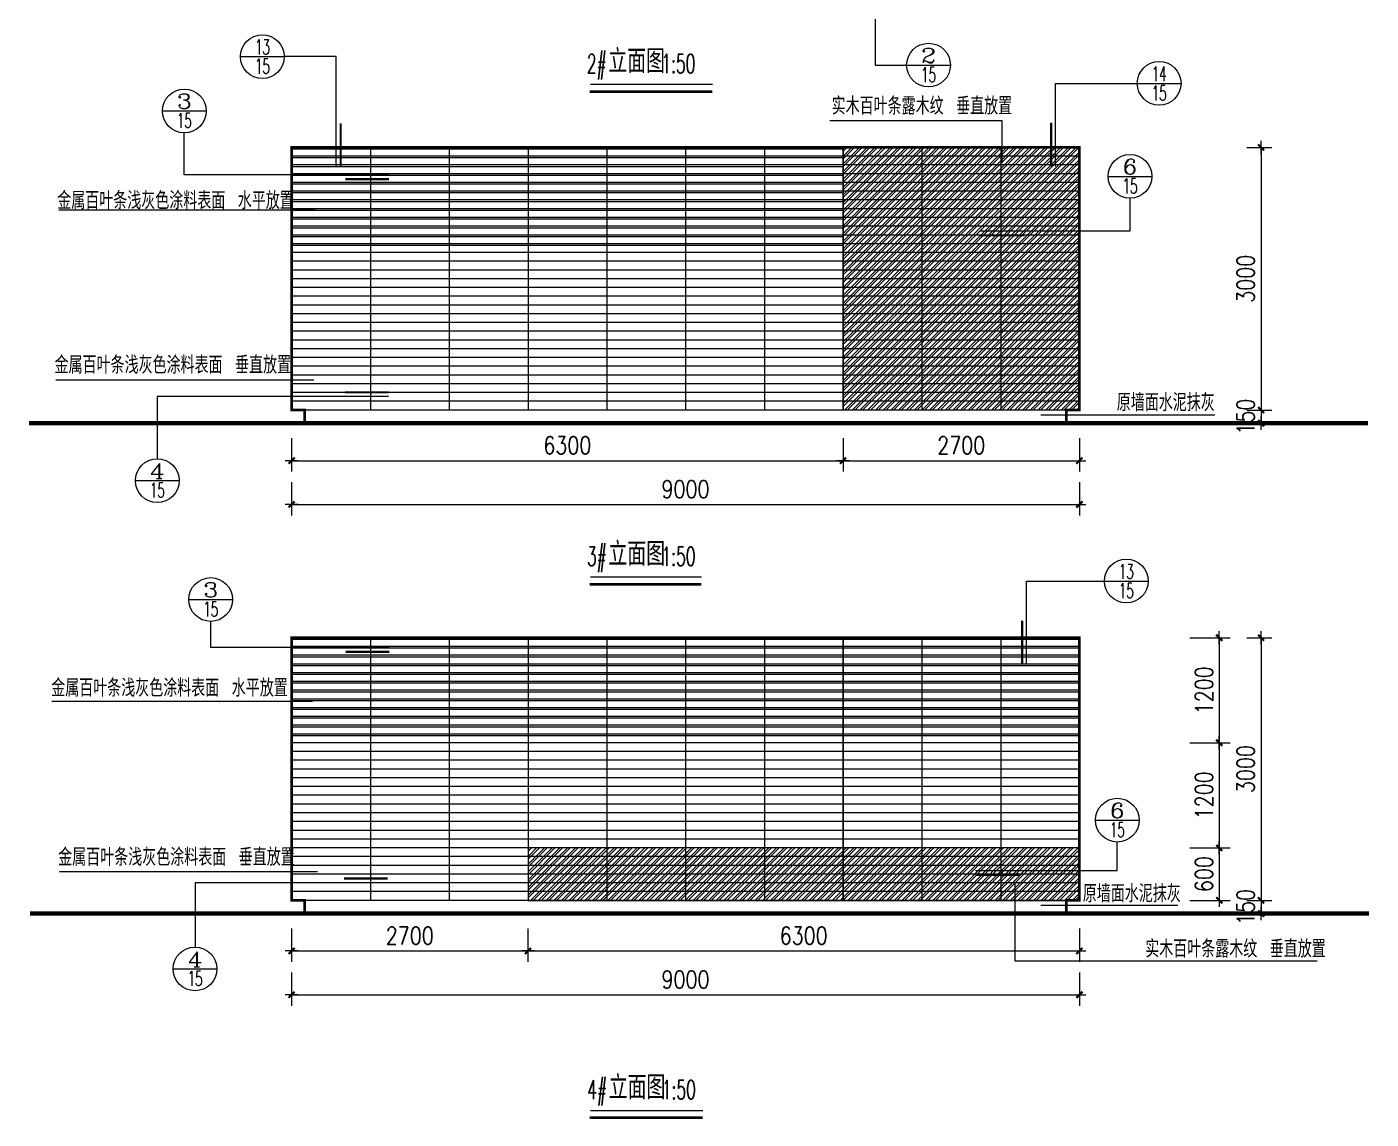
# Model space of a CAD drawing. Extents: x -22561 to 16045, y 153014 to 175987.
# Drawn here: x -22561 to -7204, y 153014 to 165492 of the extents above; entities that cross this region are included whole.
import ezdxf
from ezdxf.enums import TextEntityAlignment as Align

# ---------------------------------------------------------------- set-up
doc = ezdxf.new("R2010")
doc.units = 0
doc.header["$LTSCALE"] = 500
doc.header["$MEASUREMENT"] = 0
doc.header["$PDMODE"] = 34
doc.layers.get('0').update_dxf_attribs({"linetype": 'CONTINUOUS'})
doc.layers.get('DEFPOINTS').update_dxf_attribs({"linetype": 'CONTINUOUS'})
doc.layers.add('L-OBJECT', color=4, linetype='CONTINUOUS')
doc.layers.add('PUB_DIM', color=3, linetype='CONTINUOUS')
doc.styles.add('_HZTXT', font='txt.shx', dxfattribs={"width": 0.8, "bigfont": 'HZTXT.shx'})
doc.styles.add('_ROMANS', font='ROMANS.shx', dxfattribs={"width": 0.6})
doc.styles.add('COMP', font='COMPLEX', dxfattribs={"bigfont": 'hztxt'})
doc.styles.add('DIM_FONT', font='romans.shx', dxfattribs={"width": 0.8, "height": 200, "bigfont": 'hztxt.shx'})
doc.dimstyles.new('DIMB', dxfattribs={"dimtxt": 300, "dimasz": 1, "dimexe": 250, "dimexo": 300, "dimgap": 150, "dimtad": 1, "dimdec": 0, "dimzin": 0, "dimtxsty": 'DIM_FONT', "dimblk": '_DIMX', "dimblk1": '_DIMX', "dimblk2": '_DIMX', "dimcen": 0.09, "dimse2": 1, "dimclrt": 7, "dimazin": 3, "dimtfac": 1, "dimtdec": 0, "dimtix": 1, "dimtmove": 0, "dimatfit": 3, "dimtolj": 1, "dimtzin": 0})

# ---------------------------------------------------------------- blocks, each defined once
blk = doc.blocks.new('_DIMX')
blk.add_line((-150, 0), (150, 0))
at = {"const_width": 50}
blk.add_lwpolyline([(-70, -70), (70, 70)], dxfattribs=at)
blk = doc.blocks.new('*D11')
at = {"color": 0, "linetype": 'BYBLOCK'}
for p, q in [((-8623, 164114), (-8337, 164114)), ((-8462, 164114), (-8462, 161115)), ((-8623, 161114), (-8337, 161114))]:
    blk.add_line(p, q, dxfattribs=at)
at = {"layer": 'DEFPOINTS', "color": 0, "linetype": 'BYBLOCK'}
for p in [(-8773, 164114), (-8773, 161114), (-8462, 161114)]:
    blk.add_point(p, dxfattribs=at)
at = {"color": 0, "linetype": 'BYBLOCK', "xscale": 0.5, "yscale": 0.5, "zscale": 0.5}
for p, rotation in [((-8462, 164114), 90), ((-8462, 161114), 270)]:
    blk.add_blockref('_DIMX', p, dxfattribs=dict(at, rotation=rotation))
at = {"color": 7, "linetype": 'BYBLOCK', "insert": (-8637, 162614), "char_height": 200, "attachment_point": 5, "rotation": 90, "style": 'DIM_FONT'}
blk.add_mtext('\\A1;3000', dxfattribs=at)
blk = doc.blocks.new('*D12')
at = {"color": 0, "linetype": 'BYBLOCK'}
for p, q in [((-8623, 161114), (-8337, 161114)), ((-8462, 161115), (-8462, 161115)), ((-8462, 161114), (-8462, 160964)), ((-8623, 160964), (-8337, 160964)), ((-8462, 160964), (-8462, 160963))]:
    blk.add_line(p, q, dxfattribs=at)
at = {"layer": 'DEFPOINTS', "color": 0, "linetype": 'BYBLOCK'}
for p in [(-8773, 161114), (-8773, 160964), (-8462, 160964)]:
    blk.add_point(p, dxfattribs=at)
at = {"color": 0, "linetype": 'BYBLOCK', "xscale": 0.5, "yscale": 0.5, "zscale": 0.5}
for p, rotation in [((-8462, 161114), 270), ((-8462, 160964), 90)]:
    blk.add_blockref('_DIMX', p, dxfattribs=dict(at, rotation=rotation))
at = {"color": 7, "linetype": 'BYBLOCK', "insert": (-8637, 161039), "char_height": 200, "attachment_point": 5, "rotation": 90, "style": 'DIM_FONT'}
blk.add_mtext('\\A1;150', dxfattribs=at)
blk = doc.blocks.new('*D13')
at = {"color": 0, "linetype": 'BYBLOCK'}
for p, q in [((-19537, 160292), (-19537, 159911)), ((-10537, 160292), (-10537, 159911)), ((-19536, 160036), (-10537, 160036))]:
    blk.add_line(p, q, dxfattribs=at)
at = {"layer": 'DEFPOINTS', "color": 0, "linetype": 'BYBLOCK'}
for p in [(-19537, 160442), (-10537, 160442), (-10537, 160036)]:
    blk.add_point(p, dxfattribs=at)
at = {"color": 0, "linetype": 'BYBLOCK', "xscale": 0.5, "yscale": 0.5, "zscale": 0.5, "rotation": 180}
blk.add_blockref('_DIMX', (-19537, 160036), dxfattribs=at)
at = {"color": 0, "linetype": 'BYBLOCK', "xscale": 0.5, "yscale": 0.5, "zscale": 0.5}
blk.add_blockref('_DIMX', (-10537, 160036), dxfattribs=at)
at = {"color": 7, "linetype": 'BYBLOCK', "insert": (-15037, 160211), "char_height": 200, "attachment_point": 5, "style": 'DIM_FONT'}
blk.add_mtext('\\A1;9000', dxfattribs=at)
blk = doc.blocks.new('*D14')
at = {"color": 0, "linetype": 'BYBLOCK'}
for p, q in [((-8623, 158513), (-8337, 158513)), ((-8462, 158513), (-8462, 155514)), ((-8623, 155513), (-8337, 155513))]:
    blk.add_line(p, q, dxfattribs=at)
at = {"layer": 'DEFPOINTS', "color": 0, "linetype": 'BYBLOCK'}
for p in [(-8773, 158513), (-8773, 155513), (-8462, 155513)]:
    blk.add_point(p, dxfattribs=at)
at = {"color": 0, "linetype": 'BYBLOCK', "xscale": 0.5, "yscale": 0.5, "zscale": 0.5}
for p, rotation in [((-8462, 158513), 90), ((-8462, 155513), 270)]:
    blk.add_blockref('_DIMX', p, dxfattribs=dict(at, rotation=rotation))
at = {"color": 7, "linetype": 'BYBLOCK', "insert": (-8637, 157013), "char_height": 200, "attachment_point": 5, "rotation": 90, "style": 'DIM_FONT'}
blk.add_mtext('\\A1;3000', dxfattribs=at)
blk = doc.blocks.new('*D15')
at = {"color": 0, "linetype": 'BYBLOCK'}
for p, q in [((-8623, 155513), (-8337, 155513)), ((-8462, 155514), (-8462, 155514)), ((-8462, 155513), (-8462, 155363)), ((-8623, 155363), (-8337, 155363)), ((-8462, 155363), (-8462, 155362))]:
    blk.add_line(p, q, dxfattribs=at)
at = {"layer": 'DEFPOINTS', "color": 0, "linetype": 'BYBLOCK'}
for p in [(-8773, 155513), (-8773, 155363), (-8462, 155363)]:
    blk.add_point(p, dxfattribs=at)
at = {"color": 0, "linetype": 'BYBLOCK', "xscale": 0.5, "yscale": 0.5, "zscale": 0.5}
for p, rotation in [((-8462, 155513), 270), ((-8462, 155363), 90)]:
    blk.add_blockref('_DIMX', p, dxfattribs=dict(at, rotation=rotation))
at = {"color": 7, "linetype": 'BYBLOCK', "insert": (-8637, 155438), "char_height": 200, "attachment_point": 5, "rotation": 90, "style": 'DIM_FONT'}
blk.add_mtext('\\A1;150', dxfattribs=at)
blk = doc.blocks.new('*D16')
at = {"color": 0, "linetype": 'BYBLOCK'}
for p, q in [((-19537, 154691), (-19537, 154310)), ((-10537, 154691), (-10537, 154310)), ((-19536, 154435), (-10537, 154435))]:
    blk.add_line(p, q, dxfattribs=at)
at = {"layer": 'DEFPOINTS', "color": 0, "linetype": 'BYBLOCK'}
for p in [(-19537, 154841), (-10537, 154841), (-10537, 154435)]:
    blk.add_point(p, dxfattribs=at)
at = {"color": 0, "linetype": 'BYBLOCK', "xscale": 0.5, "yscale": 0.5, "zscale": 0.5, "rotation": 180}
blk.add_blockref('_DIMX', (-19537, 154435), dxfattribs=at)
at = {"color": 0, "linetype": 'BYBLOCK', "xscale": 0.5, "yscale": 0.5, "zscale": 0.5}
blk.add_blockref('_DIMX', (-10537, 154435), dxfattribs=at)
at = {"color": 7, "linetype": 'BYBLOCK', "insert": (-15037, 154610), "char_height": 200, "attachment_point": 5, "style": 'DIM_FONT'}
blk.add_mtext('\\A1;9000', dxfattribs=at)
blk = doc.blocks.new('*D4')
at = {"color": 0, "linetype": 'BYBLOCK'}
for p, q in [((-9276, 158513), (-8814, 158513)), ((-8939, 158513), (-8939, 157314)), ((-9276, 157313), (-8814, 157313))]:
    blk.add_line(p, q, dxfattribs=at)
at = {"layer": 'DEFPOINTS', "color": 0, "linetype": 'BYBLOCK'}
for p in [(-9426, 158513), (-9426, 157313), (-8939, 157313)]:
    blk.add_point(p, dxfattribs=at)
at = {"color": 0, "linetype": 'BYBLOCK', "xscale": 0.5, "yscale": 0.5, "zscale": 0.5}
for p, rotation in [((-8939, 158513), 90), ((-8939, 157313), 270)]:
    blk.add_blockref('_DIMX', p, dxfattribs=dict(at, rotation=rotation))
at = {"color": 7, "linetype": 'BYBLOCK', "insert": (-9114, 157913), "char_height": 200, "attachment_point": 5, "rotation": 90, "style": 'DIM_FONT'}
blk.add_mtext('\\A1;1200', dxfattribs=at)
blk = doc.blocks.new('*D3')
at = {"color": 0, "linetype": 'BYBLOCK'}
for p, q in [((-9276, 157313), (-8814, 157313)), ((-8939, 157313), (-8939, 156114)), ((-9276, 156113), (-8814, 156113))]:
    blk.add_line(p, q, dxfattribs=at)
at = {"layer": 'DEFPOINTS', "color": 0, "linetype": 'BYBLOCK'}
for p in [(-9426, 157313), (-9426, 156113), (-8939, 156113)]:
    blk.add_point(p, dxfattribs=at)
at = {"color": 0, "linetype": 'BYBLOCK', "xscale": 0.5, "yscale": 0.5, "zscale": 0.5}
for p, rotation in [((-8939, 157313), 90), ((-8939, 156113), 270)]:
    blk.add_blockref('_DIMX', p, dxfattribs=dict(at, rotation=rotation))
at = {"color": 7, "linetype": 'BYBLOCK', "insert": (-9114, 156713), "char_height": 200, "attachment_point": 5, "rotation": 90, "style": 'DIM_FONT'}
blk.add_mtext('\\A1;1200', dxfattribs=at)
blk = doc.blocks.new('*D2')
at = {"color": 0, "linetype": 'BYBLOCK'}
for p, q in [((-9276, 156113), (-8814, 156113)), ((-8939, 156113), (-8939, 155514)), ((-9276, 155513), (-8814, 155513))]:
    blk.add_line(p, q, dxfattribs=at)
at = {"layer": 'DEFPOINTS', "color": 0, "linetype": 'BYBLOCK'}
for p in [(-9426, 156113), (-9426, 155513), (-8939, 155513)]:
    blk.add_point(p, dxfattribs=at)
at = {"color": 0, "linetype": 'BYBLOCK', "xscale": 0.5, "yscale": 0.5, "zscale": 0.5}
for p, rotation in [((-8939, 156113), 90), ((-8939, 155513), 270)]:
    blk.add_blockref('_DIMX', p, dxfattribs=dict(at, rotation=rotation))
at = {"color": 7, "linetype": 'BYBLOCK', "insert": (-9114, 155813), "char_height": 200, "attachment_point": 5, "rotation": 90, "style": 'DIM_FONT'}
blk.add_mtext('\\A1;600', dxfattribs=at)
blk = doc.blocks.new('*D35')
at = {"color": 0, "linetype": 'BYBLOCK'}
for p, q in [((-19537, 160792), (-19537, 160411)), ((-13237, 160792), (-13237, 160411)), ((-19536, 160536), (-13237, 160536))]:
    blk.add_line(p, q, dxfattribs=at)
at = {"layer": 'DEFPOINTS', "color": 0, "linetype": 'BYBLOCK'}
for p in [(-19537, 160942), (-13237, 160942), (-13237, 160536)]:
    blk.add_point(p, dxfattribs=at)
at = {"color": 0, "linetype": 'BYBLOCK', "xscale": 0.5, "yscale": 0.5, "zscale": 0.5, "rotation": 180}
blk.add_blockref('_DIMX', (-19537, 160536), dxfattribs=at)
at = {"color": 0, "linetype": 'BYBLOCK', "xscale": 0.5, "yscale": 0.5, "zscale": 0.5}
blk.add_blockref('_DIMX', (-13237, 160536), dxfattribs=at)
at = {"color": 7, "linetype": 'BYBLOCK', "insert": (-16387, 160711), "char_height": 200, "attachment_point": 5, "style": 'DIM_FONT'}
blk.add_mtext('\\A1;6300', dxfattribs=at)
blk = doc.blocks.new('*D36')
at = {"color": 0, "linetype": 'BYBLOCK'}
for p, q in [((-16837, 155191), (-16837, 154810)), ((-10537, 155191), (-10537, 154810)), ((-16836, 154935), (-10537, 154935))]:
    blk.add_line(p, q, dxfattribs=at)
at = {"layer": 'DEFPOINTS', "color": 0, "linetype": 'BYBLOCK'}
for p in [(-16837, 155341), (-10537, 155341), (-10537, 154935)]:
    blk.add_point(p, dxfattribs=at)
at = {"color": 0, "linetype": 'BYBLOCK', "xscale": 0.5, "yscale": 0.5, "zscale": 0.5, "rotation": 180}
blk.add_blockref('_DIMX', (-16837, 154935), dxfattribs=at)
at = {"color": 0, "linetype": 'BYBLOCK', "xscale": 0.5, "yscale": 0.5, "zscale": 0.5}
blk.add_blockref('_DIMX', (-10537, 154935), dxfattribs=at)
at = {"color": 7, "linetype": 'BYBLOCK', "insert": (-13687, 155110), "char_height": 200, "attachment_point": 5, "style": 'DIM_FONT'}
blk.add_mtext('\\A1;6300', dxfattribs=at)
blk = doc.blocks.new('*D39')
at = {"color": 0, "linetype": 'BYBLOCK'}
for p, q in [((-13237, 160792), (-13237, 160411)), ((-10537, 160792), (-10537, 160411)), ((-13236, 160536), (-10537, 160536))]:
    blk.add_line(p, q, dxfattribs=at)
at = {"layer": 'DEFPOINTS', "color": 0, "linetype": 'BYBLOCK'}
for p in [(-13237, 160942), (-10537, 160942), (-10537, 160536)]:
    blk.add_point(p, dxfattribs=at)
at = {"color": 0, "linetype": 'BYBLOCK', "xscale": 0.5, "yscale": 0.5, "zscale": 0.5, "rotation": 180}
blk.add_blockref('_DIMX', (-13237, 160536), dxfattribs=at)
at = {"color": 0, "linetype": 'BYBLOCK', "xscale": 0.5, "yscale": 0.5, "zscale": 0.5}
blk.add_blockref('_DIMX', (-10537, 160536), dxfattribs=at)
at = {"color": 7, "linetype": 'BYBLOCK', "insert": (-11887, 160711), "char_height": 200, "attachment_point": 5, "style": 'DIM_FONT'}
blk.add_mtext('\\A1;2700', dxfattribs=at)
blk = doc.blocks.new('*D40')
at = {"color": 0, "linetype": 'BYBLOCK'}
for p, q in [((-19537, 155191), (-19537, 154810)), ((-16837, 155191), (-16837, 154810)), ((-19536, 154935), (-16837, 154935))]:
    blk.add_line(p, q, dxfattribs=at)
at = {"layer": 'DEFPOINTS', "color": 0, "linetype": 'BYBLOCK'}
for p in [(-19537, 155341), (-16837, 155341), (-16837, 154935)]:
    blk.add_point(p, dxfattribs=at)
at = {"color": 0, "linetype": 'BYBLOCK', "xscale": 0.5, "yscale": 0.5, "zscale": 0.5, "rotation": 180}
blk.add_blockref('_DIMX', (-19537, 154935), dxfattribs=at)
at = {"color": 0, "linetype": 'BYBLOCK', "xscale": 0.5, "yscale": 0.5, "zscale": 0.5}
blk.add_blockref('_DIMX', (-16837, 154935), dxfattribs=at)
at = {"color": 7, "linetype": 'BYBLOCK', "insert": (-18187, 155110), "char_height": 200, "attachment_point": 5, "style": 'DIM_FONT'}
blk.add_mtext('\\A1;2700', dxfattribs=at)
blk = doc.blocks.new('_INDEX')
blk.add_line((-0.5, 0), (0.5, 0))
blk.add_circle((0, 0), 0.5)
at = {"style": 'COMP'}
for tag, width, p, p2 in [('1', 2.333333, (-0.17, 0.05), (0.17, 0.05)), ('-', 1.166667, (-0.17, -0.39), (0.17, -0.39))]:
    blk.add_attdef(tag, text='', height=0.34, dxfattribs=dict(at, width=width)).set_placement(p, p2, align=Align.FIT)

msp = doc.modelspace()

# ---------------------------------------------------------------- hatches: boundary and pattern name
at = {"layer": 'L-OBJECT'}
h = msp.add_hatch(dxfattribs=at)
h.set_pattern_fill('STEEL', color=256, scale=500, angle=180, style=0)
h.set_pattern_definition([(225, (78000, 52047.74), (44.194174, -44.194174), []), (225, (78000, 52016.49), (44.194174, -44.194174), [])])
h.paths.add_polyline_path([(-13236.5, 164114.2), (-10536.5, 164114.2), (-10536.5, 161114.2), (-13236.5, 161114.2)])
h = msp.add_hatch(dxfattribs=at)
h.set_pattern_fill('STEEL', color=256, scale=500, angle=180, style=0)
h.set_pattern_definition([(225, (78000, 51446.784), (44.194174, -44.194174), []), (225, (78000, 51415.534), (44.194174, -44.194174), [])])
h.paths.add_polyline_path([(-10536.5, 156113.2), (-16836.5, 156113.2), (-16836.5, 155513.2), (-10536.5, 155513.2)])

# ---------------------------------------------------------------- linework, layer by layer
for p, q in [((-16123.2, 164836.9), (-14728.8, 164836.9)), ((-19536.5, 164114.2), (-19536.5, 161114.2)), ((-10536.5, 164114.2), (-19536.5, 164114.2)), ((-13236.5, 164094.2), (-19536.5, 164094.2)), ((-10536.5, 164014.2), (-19536.5, 164014.2)), ((-18636.5, 164114.2), (-18636.5, 161114.2)), ((-17736.5, 164114.2), (-17736.5, 161114.2)), ((-16836.5, 164114.2), (-16836.5, 161114.2)), ((-15936.5, 164114.2), (-15936.5, 161114.2)), ((-15036.5, 164114.2), (-15036.5, 161114.2)), ((-14136.5, 164114.2), (-14136.5, 161114.2)), ((-13236.5, 164114.2), (-13236.5, 161114.2)), ((-12336.5, 164114.2), (-12336.5, 161114.2)), ((-11436.5, 164114.2), (-11436.5, 161114.2)), ((-10536.5, 164114.2), (-10536.5, 161114.2)), ((-13236.5, 163994.2), (-19536.5, 163994.2)), ((-10536.5, 163914.2), (-19536.5, 163914.2)), ((-13236.5, 163894.2), (-19536.5, 163894.2)), ((-10536.5, 163814.2), (-19536.5, 163814.2)), ((-13236.5, 163794.2), (-19536.5, 163794.2)), ((-10536.5, 163714.2), (-19536.5, 163714.2)), ((-13236.5, 163694.2), (-19536.5, 163694.2)), ((-10536.5, 163614.2), (-19536.5, 163614.2)), ((-13236.5, 163594.2), (-19536.5, 163594.2)), ((-10536.5, 163514.2), (-19536.5, 163514.2)), ((-13236.5, 163494.2), (-19536.5, 163494.2)), ((-10536.5, 163414.2), (-19536.5, 163414.2)), ((-13236.5, 163394.2), (-19536.5, 163394.2)), ((-10536.5, 163314.2), (-19536.5, 163314.2)), ((-13236.5, 163294.2), (-19536.5, 163294.2)), ((-10536.5, 163214.2), (-19536.5, 163214.2)), ((-13236.5, 163194.2), (-19536.5, 163194.2)), ((-10536.5, 163114.2), (-19536.5, 163114.2)), ((-13236.5, 163094.2), (-19536.5, 163094.2)), ((-10536.5, 163014.2), (-19536.5, 163014.2)), ((-13236.5, 162994.2), (-19536.5, 162994.2)), ((-10536.5, 162914.2), (-19536.5, 162914.2)), ((-10536.5, 162814.2), (-19536.5, 162814.2)), ((-10536.5, 162714.2), (-19536.5, 162714.2)), ((-10536.5, 162614.2), (-19536.5, 162614.2)), ((-10536.5, 162514.2), (-19536.5, 162514.2)), ((-10536.5, 162414.2), (-19536.5, 162414.2)), ((-10536.5, 162314.2), (-19536.5, 162314.2)), ((-10536.5, 162214.2), (-19536.5, 162214.2)), ((-10536.5, 162114.2), (-19536.5, 162114.2)), ((-10536.5, 162014.2), (-19536.5, 162014.2)), ((-10536.5, 161914.2), (-19536.5, 161914.2)), ((-10536.5, 161814.2), (-19536.5, 161814.2)), ((-10536.5, 161714.2), (-19536.5, 161714.2)), ((-10536.5, 161614.2), (-19536.5, 161614.2)), ((-10536.5, 161514.2), (-19536.5, 161514.2)), ((-10536.5, 161414.2), (-19536.5, 161414.2)), ((-10536.5, 161314.2), (-19536.5, 161314.2)), ((-10536.5, 161214.2), (-19536.5, 161214.2)), ((-10536.5, 161114.2), (-19536.5, 161114.2)), ((-19386.5, 161114.2), (-19386.5, 160964.2)), ((-10686.5, 161114.2), (-10686.5, 160964.2)), ((-16123.2, 159207.9), (-14854.6, 159207.9)), ((-19536.5, 158513.2), (-19536.5, 155513.2)), ((-10536.5, 158513.2), (-19536.5, 158513.2)), ((-10536.5, 158493.2), (-19536.5, 158493.2)), ((-18636.5, 158513.2), (-18636.5, 155513.2)), ((-17736.5, 158513.2), (-17736.5, 155513.2)), ((-16836.5, 158513.2), (-16836.5, 155513.2)), ((-15936.5, 158513.2), (-15936.5, 155513.2)), ((-15036.5, 158513.2), (-15036.5, 155513.2)), ((-14136.5, 158513.2), (-14136.5, 155513.2)), ((-13236.5, 158513.2), (-13236.5, 155513.2)), ((-12336.5, 158513.2), (-12336.5, 155513.2)), ((-11436.5, 158513.2), (-11436.5, 155513.2)), ((-10536.5, 158513.2), (-10536.5, 155513.2)), ((-10536.5, 158413.2), (-19536.5, 158413.2)), ((-10536.5, 158393.2), (-19536.5, 158393.2)), ((-10536.5, 158313.2), (-19536.5, 158313.2)), ((-10536.5, 158293.2), (-19536.5, 158293.2)), ((-10536.5, 158213.2), (-19536.5, 158213.2)), ((-10536.5, 158193.2), (-19536.5, 158193.2)), ((-10536.5, 158113.2), (-19536.5, 158113.2)), ((-10536.5, 158093.2), (-19536.5, 158093.2)), ((-10536.5, 158013.2), (-19536.5, 158013.2)), ((-10536.5, 157993.2), (-19536.5, 157993.2)), ((-10536.5, 157913.2), (-19536.5, 157913.2)), ((-10536.5, 157893.2), (-19536.5, 157893.2)), ((-10536.5, 157813.2), (-19536.5, 157813.2)), ((-10536.5, 157793.2), (-19536.5, 157793.2)), ((-10536.5, 157713.2), (-19536.5, 157713.2)), ((-10536.5, 157693.2), (-19536.5, 157693.2)), ((-10536.5, 157613.2), (-19536.5, 157613.2)), ((-10536.5, 157593.2), (-19536.5, 157593.2)), ((-10536.5, 157513.2), (-19536.5, 157513.2)), ((-10536.5, 157493.2), (-19536.5, 157493.2)), ((-10536.5, 157413.2), (-19536.5, 157413.2)), ((-10536.5, 157393.2), (-19536.5, 157393.2)), ((-10536.5, 157313.2), (-19536.5, 157313.2)), ((-10536.5, 157213.2), (-19536.5, 157213.2)), ((-10536.5, 157113.2), (-19536.5, 157113.2)), ((-10536.5, 157013.2), (-19536.5, 157013.2)), ((-10536.5, 156913.2), (-19536.5, 156913.2)), ((-10536.5, 156813.2), (-19536.5, 156813.2)), ((-10536.5, 156713.2), (-19536.5, 156713.2)), ((-10536.5, 156613.2), (-19536.5, 156613.2)), ((-10536.5, 156513.2), (-19536.5, 156513.2)), ((-10536.5, 156413.2), (-19536.5, 156413.2)), ((-10536.5, 156313.2), (-19536.5, 156313.2)), ((-10536.5, 156213.2), (-19536.5, 156213.2)), ((-10536.5, 156113.2), (-19536.5, 156113.2)), ((-10536.5, 156013.2), (-19536.5, 156013.2)), ((-10536.5, 155913.2), (-19536.5, 155913.2)), ((-10536.5, 155813.2), (-19536.5, 155813.2)), ((-10536.5, 155713.2), (-19536.5, 155713.2)), ((-10536.5, 155613.2), (-19536.5, 155613.2)), ((-10536.5, 155513.2), (-19536.5, 155513.2)), ((-19386.5, 155513.2), (-19386.5, 155363.2)), ((-10686.5, 155513.2), (-10686.5, 155363.2)), ((-16123.2, 153114.3), (-14839.7, 153114.3))]:
    msp.add_line(p, q, dxfattribs=at)
for points, const_width in [([(-16131.7, 164751.9), (-14728.8, 164751.9)], 30), ([(-19386.5, 160964.2), (-19386.5, 161114.2), (-19536.5, 161114.2), (-19536.5, 164114.2), (-10536.5, 164114.2), (-10536.5, 161114.2), (-10686.5, 161114.2), (-10686.5, 160964.2)], 30), ([(-7239.7, 160964.2), (-22536.4, 160964.2)], 50), ([(-16131.7, 159122.9), (-14854.6, 159122.9)], 30), ([(-19386.5, 155363.2), (-19386.5, 155513.2), (-19536.5, 155513.2), (-19536.5, 158513.2), (-10536.5, 158513.2), (-10536.5, 155513.2), (-10686.5, 155513.2), (-10686.5, 155363.2)], 30), ([(-7229.5, 155363.2), (-22526.2, 155363.2)], 50), ([(-16131.7, 153029.3), (-14839.7, 153029.3)], 30)]:
    msp.add_lwpolyline(points, dxfattribs=dict(at, const_width=const_width))
for points in [[(-13236.5, 164114.2), (-10536.5, 164114.2), (-10536.5, 161114.2), (-13236.5, 161114.2)], [(-13236.5, 164114.2), (-10536.5, 164114.2), (-10536.5, 161114.2), (-13236.5, 161114.2)], [(-13236.5, 158513.2), (-10536.5, 158513.2), (-10536.5, 155513.2), (-13236.5, 155513.2)], [(-10536.5, 156113.2), (-16836.5, 156113.2), (-16836.5, 155513.2), (-10536.5, 155513.2)]]:
    msp.add_lwpolyline(points, close=True, dxfattribs=at)
at = {"layer": 'PUB_DIM'}
for p, q in [((-12871.2, 167116.4), (-12871.2, 165055)), ((-19026.9, 165151.9), (-19620.7, 165151.9)), ((-19026.9, 163891.1), (-19026.9, 165151.9)), ((-12871.2, 165055), (-12510.8, 165055)), ((-10809.1, 163898.4), (-10809.1, 164846)), ((-10809.1, 164846), (-9875.9, 164846)), ((-13389.3, 164420.7), (-11423.1, 164420.7)), ((-11423.1, 164420.7), (-11423.1, 163935.5)), ((-20763.2, 163801.3), (-20763.2, 164282)), ((-18423.8, 163801.3), (-20763.2, 163801.3)), ((-22197.4, 163400.6), (-19267.1, 163400.6)), ((-9958.4, 163160.5), (-9958.4, 163534.3)), ((-11666.6, 163160.5), (-9958.4, 163160.5)), ((-22231.5, 161458.1), (-19284.8, 161458.1)), ((-18428.9, 161267.4), (-21072.3, 161267.4)), ((-21072.3, 161267.4), (-21072.3, 160558.6)), ((-8988.2, 161056.1), (-10975.9, 161056.1)), ((-11141.1, 158208.7), (-11141.1, 159160.4)), ((-11141.1, 159160.4), (-10250.8, 159160.4)), ((-20460.9, 158402.5), (-20460.9, 158700.2)), ((-18420.9, 158402.5), (-20460.9, 158402.5)), ((-22276.3, 157788.8), (-19296.7, 157788.8)), ((-10103.8, 155852.9), (-10103.8, 156179.5)), ((-22190.7, 155841.9), (-19242.5, 155841.9)), ((-11723, 155852.9), (-10103.8, 155852.9)), ((-11275.2, 155721.3), (-11275.2, 154822.5)), ((-18439.3, 155713.2), (-20640.2, 155713.2)), ((-20640.2, 155713.2), (-20640.2, 154980.4)), ((-9414.2, 155455.1), (-10975.9, 155455.1)), ((-11275.2, 154822.5), (-7820.3, 154822.5))]:
    msp.add_line(p, q, dxfattribs=at)
at = {"layer": 'PUB_DIM', "const_width": 25}
for points in [[(-18976.9, 163891.1), (-18976.9, 164391.1)], [(-10859.1, 163898.4), (-10859.1, 164398.4)], [(-18423.8, 163751.3), (-18923.8, 163751.3)], [(-11666.6, 163110.5), (-11166.6, 163110.5)], [(-18428.9, 161317.4), (-18928.9, 161317.4)], [(-11191.1, 158208.7), (-11191.1, 158708.7)], [(-18420.9, 158352.5), (-18920.9, 158352.5)], [(-18439.3, 155763.2), (-18939.3, 155763.2)], [(-11723, 155802.9), (-11223, 155802.9)]]:
    msp.add_lwpolyline(points, dxfattribs=at)

# ---------------------------------------------------------------- block references
at = {"layer": 'PUB_DIM'}
ref = msp.add_blockref('_INDEX', (-19870.7, 165151.9), dxfattribs=dict(at, xscale=500, yscale=500, zscale=500))
ref.add_attrib('1', '13', dxfattribs={"layer": '0', "height": 170, "style": 'COMP', "width": 0.724138}).set_placement((-19955.7, 165176.9), (-19785.7, 165176.9), align=Align.FIT)
ref.add_attrib('-', '15', dxfattribs={"layer": '0', "height": 170, "style": 'COMP', "width": 0.724138}).set_placement((-19955.7, 164956.9), (-19785.7, 164956.9), align=Align.FIT)
ref = msp.add_blockref('_INDEX', (-12260.8, 165055), dxfattribs=dict(at, xscale=500, yscale=500, zscale=500))
ref.add_attrib('1', '2', dxfattribs={"layer": '0', "height": 170, "style": 'COMP', "width": 1.5}).set_placement((-12345.8, 165080), (-12175.8, 165080), align=Align.FIT)
ref.add_attrib('-', '15', dxfattribs={"layer": '0', "height": 170, "style": 'COMP', "width": 0.724138}).set_placement((-12345.8, 164860), (-12175.8, 164860), align=Align.FIT)
ref = msp.add_blockref('_INDEX', (-9625.9, 164846), dxfattribs=dict(at, xscale=500, yscale=500, zscale=500))
ref.add_attrib('1', '14', dxfattribs={"layer": '0', "height": 170, "style": 'COMP', "width": 0.677419}).set_placement((-9710.9, 164871), (-9540.9, 164871), align=Align.FIT)
ref.add_attrib('-', '15', dxfattribs={"layer": '0', "height": 170, "style": 'COMP', "width": 0.724138}).set_placement((-9710.9, 164651), (-9540.9, 164651), align=Align.FIT)
ref = msp.add_blockref('_INDEX', (-20763.2, 164532), dxfattribs=dict(at, xscale=500, yscale=500, zscale=500))
ref.add_attrib('1', '3', dxfattribs={"layer": '0', "height": 170, "style": 'COMP', "width": 1.5}).set_placement((-20848.2, 164557), (-20678.2, 164557), align=Align.FIT)
ref.add_attrib('-', '15', dxfattribs={"layer": '0', "height": 170, "style": 'COMP', "width": 0.724138}).set_placement((-20848.2, 164337), (-20678.2, 164337), align=Align.FIT)
ref = msp.add_blockref('_INDEX', (-9958.4, 163784.3), dxfattribs=dict(at, xscale=500, yscale=500, zscale=500))
ref.add_attrib('1', '6', dxfattribs={"layer": '0', "height": 170, "style": 'COMP', "width": 1.5}).set_placement((-10043.4, 163809.3), (-9873.4, 163809.3), align=Align.FIT)
ref.add_attrib('-', '15', dxfattribs={"layer": '0', "height": 170, "style": 'COMP', "width": 0.724138}).set_placement((-10043.4, 163589.3), (-9873.4, 163589.3), align=Align.FIT)
ref = msp.add_blockref('_INDEX', (-21072.3, 160308.6), dxfattribs=dict(at, xscale=500, yscale=500, zscale=500))
ref.add_attrib('1', '4', dxfattribs={"layer": '0', "height": 170, "style": 'COMP', "width": 1.3125}).set_placement((-21157.3, 160333.6), (-20987.3, 160333.6), align=Align.FIT)
ref.add_attrib('-', '15', dxfattribs={"layer": '0', "height": 170, "style": 'COMP', "width": 0.724138}).set_placement((-21157.3, 160113.6), (-20987.3, 160113.6), align=Align.FIT)
ref = msp.add_blockref('_INDEX', (-10000.8, 159160.4), dxfattribs=dict(at, xscale=500, yscale=500, zscale=500))
ref.add_attrib('1', '13', dxfattribs={"layer": '0', "height": 170, "style": 'COMP', "width": 0.724138}).set_placement((-10085.8, 159185.4), (-9915.8, 159185.4), align=Align.FIT)
ref.add_attrib('-', '15', dxfattribs={"layer": '0', "height": 170, "style": 'COMP', "width": 0.724138}).set_placement((-10085.8, 158965.4), (-9915.8, 158965.4), align=Align.FIT)
ref = msp.add_blockref('_INDEX', (-20460.9, 158950.2), dxfattribs=dict(at, xscale=500, yscale=500, zscale=500))
ref.add_attrib('1', '3', dxfattribs={"layer": '0', "height": 170, "style": 'COMP', "width": 1.5}).set_placement((-20545.9, 158975.2), (-20375.9, 158975.2), align=Align.FIT)
ref.add_attrib('-', '15', dxfattribs={"layer": '0', "height": 170, "style": 'COMP', "width": 0.724138}).set_placement((-20545.9, 158755.2), (-20375.9, 158755.2), align=Align.FIT)
ref = msp.add_blockref('_INDEX', (-10103.8, 156429.5), dxfattribs=dict(at, xscale=500, yscale=500, zscale=500))
ref.add_attrib('1', '6', dxfattribs={"layer": '0', "height": 170, "style": 'COMP', "width": 1.5}).set_placement((-10188.8, 156454.5), (-10018.8, 156454.5), align=Align.FIT)
ref.add_attrib('-', '15', dxfattribs={"layer": '0', "height": 170, "style": 'COMP', "width": 0.724138}).set_placement((-10188.8, 156234.5), (-10018.8, 156234.5), align=Align.FIT)
ref = msp.add_blockref('_INDEX', (-20640.2, 154730.4), dxfattribs=dict(at, xscale=500, yscale=500, zscale=500))
ref.add_attrib('1', '4', dxfattribs={"layer": '0', "height": 170, "style": 'COMP', "width": 1.3125}).set_placement((-20725.2, 154755.4), (-20555.2, 154755.4), align=Align.FIT)
ref.add_attrib('-', '15', dxfattribs={"layer": '0', "height": 170, "style": 'COMP', "width": 0.724138}).set_placement((-20725.2, 154535.4), (-20555.2, 154535.4), align=Align.FIT)

# ---------------------------------------------------------------- texts
at = {"layer": 'L-OBJECT'}
for s, height, style, width, p in [('立面图 ', 270, '_HZTXT', 0.8, (-15919.1, 164964.3)), ('2#', 216, '_ROMANS', 0.6, (-16164.3, 164964.3)), ('1:50', 216, '_ROMANS', 0.6, (-15312.7, 164964.3)), ('实木百叶条露木纹 垂直放置', 200, '_HZTXT', 0.8, (-13367.8, 164488.6)), ('金属百叶条浅灰色涂料表面 水平放置', 200, '_HZTXT', 0.8, (-22214.5, 163408.5)), ('金属百叶条浅灰色涂料表面 垂直放置', 200, '_HZTXT', 0.8, (-22245.5, 161530)), ('原墙面水泥抹灰', 200, '_HZTXT', 0.8, (-10110.6, 161101.4)), ('3#', 216, '_ROMANS', 0.6, (-16163, 159335.3)), ('立面图 ', 270, '_HZTXT', 0.8, (-15917.8, 159335.3)), ('1:50', 216, '_ROMANS', 0.6, (-15311.5, 159335.3)), ('金属百叶条浅灰色涂料表面 水平放置', 200, '_HZTXT', 0.8, (-22283.6, 157840.1)), ('金属百叶条浅灰色涂料表面 垂直放置', 200, '_HZTXT', 0.8, (-22203.9, 155907.7)), ('原墙面水泥抹灰', 200, '_HZTXT', 0.8, (-10498.4, 155491.6)), ('实木百叶条露木纹 垂直放置', 200, '_HZTXT', 0.8, (-9784.9, 154859.9)), ('4#', 216, '_ROMANS', 0.6, (-16159.4, 153241.7)), ('立面图 ', 270, '_HZTXT', 0.8, (-15914.2, 153241.7)), ('1:50', 216, '_ROMANS', 0.6, (-15307.8, 153241.7))]:
    msp.add_text(s, height=height, dxfattribs=dict(at, style=style, width=width)).set_placement(p)

# ---------------------------------------------------------------- dimensions: what is measured, and where the dimension line sits
at = {"layer": 'PUB_DIM'}
for base, p1, p2, picture, middle in [((-8462.4, 161114.2), (-8772.8, 164114.2), (-8772.8, 161114.2), '*D11', (-8637.4, 162614.2)), ((-8462.4, 160964.2), (-8772.8, 161114.2), (-8772.8, 160964.2), '*D12', (-8637.4, 161039.2)), ((-8939.1, 157313.2), (-9425.7, 158513.2), (-9425.7, 157313.2), '*D4', (-9114.1, 157913.2)), ((-8462.4, 155513.2), (-8772.8, 158513.2), (-8772.8, 155513.2), '*D14', (-8637.4, 157013.2)), ((-8939.1, 156113.2), (-9425.7, 157313.2), (-9425.7, 156113.2), '*D3', (-9114.1, 156713.2)), ((-8939.1, 155513.2), (-9425.7, 156113.2), (-9425.7, 155513.2), '*D2', (-9114.1, 155813.2)), ((-8462.4, 155363.2), (-8772.8, 155513.2), (-8772.8, 155363.2), '*D15', (-8637.4, 155438.2))]:
    dim = msp.add_linear_dim(base=base, p1=p1, p2=p2, angle=90, dimstyle='DIMB', override={"dimscale": 0.5, "dimblk1": '_DIMX', "dimblk2": '_DIMX', "dimsah": 1, "dimse2": 0}, dxfattribs=at)
    dim.commit()
    dim.dimension.update_dxf_attribs({"geometry": picture, "text_midpoint": middle})
for base, p1, p2, picture, middle in [((-13236.5, 160536.1), (-19536.5, 160942.1), (-13236.5, 160942.1), '*D35', (-16386.5, 160711.1)), ((-10536.5, 160536.1), (-13236.5, 160942.1), (-10536.5, 160942.1), '*D39', (-11886.5, 160711.1)), ((-10536.5, 160036.1), (-19536.5, 160442.1), (-10536.5, 160442.1), '*D13', (-15036.5, 160211.1)), ((-16836.5, 154935.2), (-19536.5, 155341.2), (-16836.5, 155341.2), '*D40', (-18186.5, 155110.2)), ((-10536.5, 154935.2), (-16836.5, 155341.2), (-10536.5, 155341.2), '*D36', (-13686.5, 155110.2)), ((-10536.5, 154435.2), (-19536.5, 154841.2), (-10536.5, 154841.2), '*D16', (-15036.5, 154610.2))]:
    dim = msp.add_linear_dim(base=base, p1=p1, p2=p2, dimstyle='DIMB', override={"dimscale": 0.5, "dimblk1": '_DIMX', "dimblk2": '_DIMX', "dimsah": 1, "dimse2": 0}, dxfattribs=at)
    dim.commit()
    dim.dimension.update_dxf_attribs({"geometry": picture, "text_midpoint": middle})

doc.saveas('drawing.dxf')
